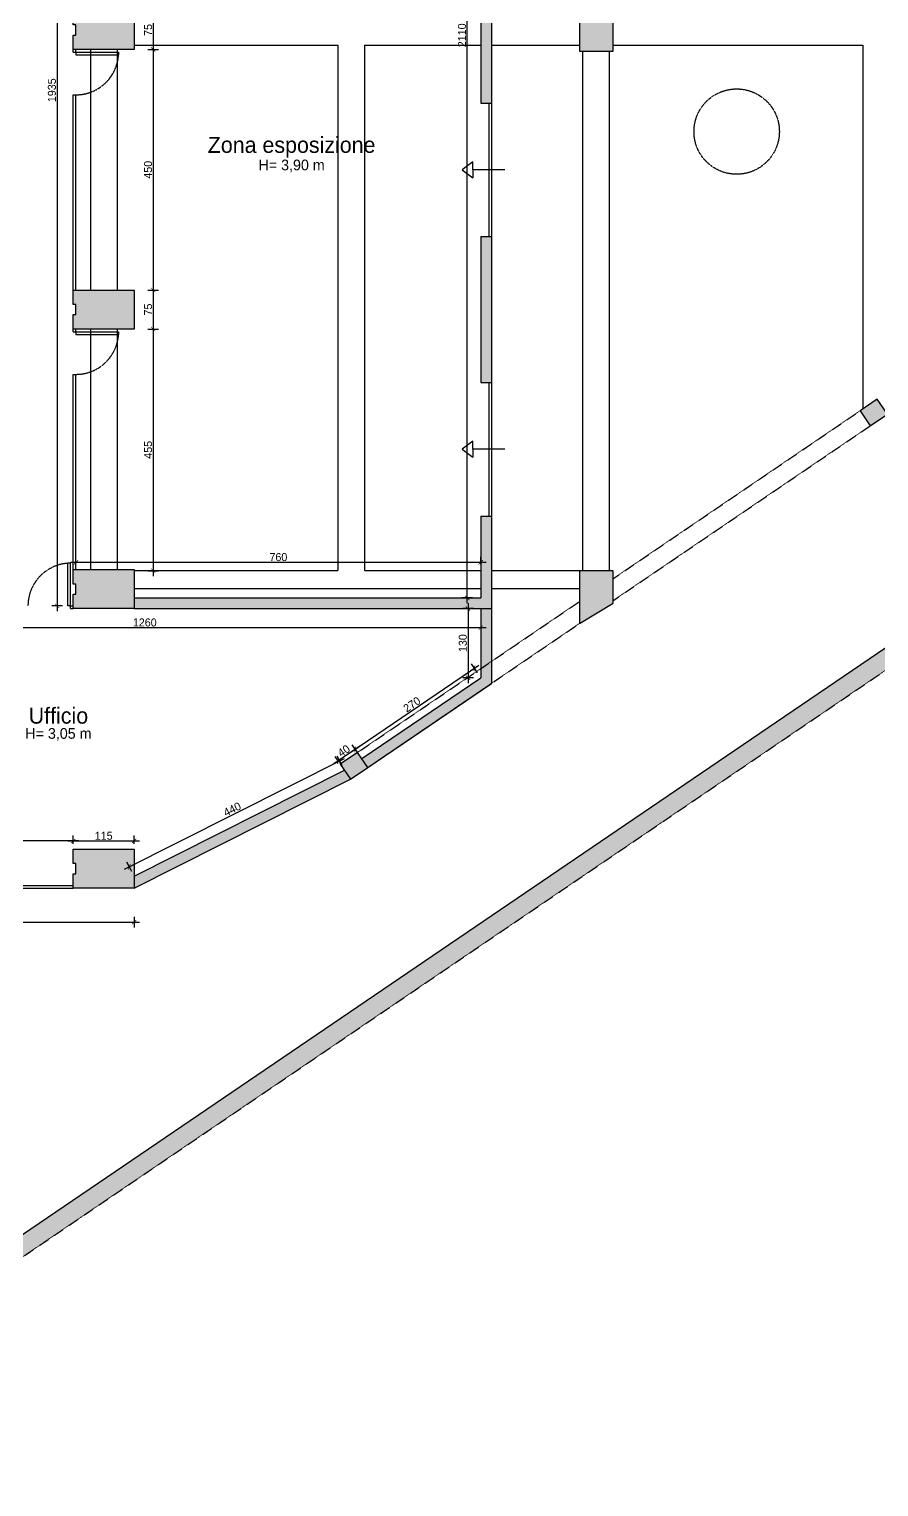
# Model space of a CAD drawing. Header units: millimetres. Extents: x 515 to 43442, y -1882 to 9936.
# Drawn here: x 2092 to 3685, y 76 to 2808 of the extents above; entities that cross this region are included whole.
import ezdxf

# ---------------------------------------------------------------- set-up
doc = ezdxf.new("R2010")
doc.units = ezdxf.units.MM
doc.linetypes.add('35', pattern=[1.5, 0.5, -0.25, 0.5, -0.25])
doc.layers.get('Defpoints').update_dxf_attribs({"color": 31})
doc.layers.add('CAMP sez', color=9, linetype='Continuous', lineweight=15, true_color=0xbdbdbd)
doc.layers.add('PAV_EST', color=253, linetype='Continuous', lineweight=0, true_color=0xa8a8a8)
for name, color, linetype in [('INF', 8, 'Continuous'), ('PROS', 9, 'Continuous'), ('Q_100_ESECUTIVO', 3, 'Continuous'), ('SEZ', 170, 'Continuous'), ('Testi', 7, 'Continuous'), ('VOLTE', 8, 'Continuous')]:
    doc.layers.add(name, color=color, linetype=linetype)
doc.styles.add('T_ESE_q100', font='bahnschrift.ttf', dxfattribs={"height": 15})
doc.dimstyles.new('Quote al 100 arrotondate', dxfattribs={"dimscale": 0, "dimtxt": 15, "dimasz": 8, "dimexe": 10, "dimexo": 10, "dimgap": 2, "dimtad": 1, "dimdec": 0, "dimrnd": 5, "dimzin": 0, "dimdsep": 46, "dimtxsty": 'T_ESE_q100', "dimblk": 'ARCHTICK', "dimcen": 0.09, "dimdle": 10, "dimadec": 0, "dimazin": 0, "dimtfac": 1, "dimtdec": 0, "dimtofl": 0, "dimtmove": 2, "dimatfit": 3, "dimldrblk": 'ARCHTICK', "dimfxl": 10, "dimfxlon": 1, "dimtolj": 1, "dimtzin": 0, "dimlwd": -1, "dimlwe": -1, "dimarcsym": 0})

# ---------------------------------------------------------------- blocks, each defined once
blk = doc.blocks.new('_ArchTick')
at = {"color": 0, "linetype": 'ByBlock', "const_width": 0.15}
blk.add_lwpolyline([(-0.5, -0.5), (0.5, 0.5)], dxfattribs=at)
blk = doc.blocks.new('*D23')
at = {"layer": 'Defpoints', "color": 0, "transparency": 16777216}
for p in [(1059.9, 1198.4), (2288.9, 1198.4), (2288.9, 1134.7)]:
    blk.add_point(p, dxfattribs=at)
at = {"layer": 'Q_100_ESECUTIVO', "color": 0, "transparency": 16777216}
for p, q in [((1049.9, 1134.7), (2298.9, 1134.7)), ((1059.9, 1144.7), (1059.9, 1124.7)), ((2288.9, 1144.7), (2288.9, 1124.7))]:
    blk.add_line(p, q, dxfattribs=at)
at = {"layer": 'Q_100_ESECUTIVO', "color": 0, "transparency": 16777216, "xscale": 8, "yscale": 8, "zscale": 8, "rotation": 180}
blk.add_blockref('_ArchTick', (1059.9, 1134.7), dxfattribs=at)
at = {"layer": 'Q_100_ESECUTIVO', "color": 0, "transparency": 16777216, "xscale": 8, "yscale": 8, "zscale": 8}
blk.add_blockref('_ArchTick', (2288.9, 1134.7), dxfattribs=at)
at = {"layer": 'Q_100_ESECUTIVO', "color": 0, "transparency": 16777216, "insert": (1674.4, 1144.4), "char_height": 15, "attachment_point": 5, "style": 'T_ESE_q100'}
blk.add_mtext('\\A1;1230', dxfattribs=at)
blk = doc.blocks.new('*D106')
at = {"layer": 'Defpoints', "color": 0, "transparency": 16777216}
for p in [(2174.9, 3660.4), (2144.5, 1727.4), (2174.9, 1727.4)]:
    blk.add_point(p, dxfattribs=at)
at = {"layer": 'Q_100_ESECUTIVO', "color": 0, "transparency": 16777216}
for p, q in [((2144.5, 3670.4), (2144.5, 1717.4)), ((2154.5, 3660.4), (2134.5, 3660.4)), ((2154.5, 1727.4), (2134.5, 1727.4))]:
    blk.add_line(p, q, dxfattribs=at)
at = {"layer": 'Q_100_ESECUTIVO', "color": 0, "transparency": 16777216, "xscale": 8, "yscale": 8, "zscale": 8}
for p, rotation in [((2144.5, 3660.4), 90), ((2144.5, 1727.4), 270)]:
    blk.add_blockref('_ArchTick', p, dxfattribs=dict(at, rotation=rotation))
at = {"layer": 'Q_100_ESECUTIVO', "color": 0, "transparency": 16777216, "insert": (2134.8, 2693.9), "char_height": 15, "attachment_point": 5, "rotation": 90, "style": 'T_ESE_q100'}
blk.add_mtext('\\A1;1935', dxfattribs=at)
blk = doc.blocks.new('*D107')
at = {"layer": 'Defpoints', "color": 0, "transparency": 16777216}
for p in [(1678.9, 1722.4), (2938.9, 1722.4), (1678.9, 1686.6)]:
    blk.add_point(p, dxfattribs=at)
at = {"layer": 'Q_100_ESECUTIVO', "color": 0, "transparency": 16777216}
for p, q in [((1678.9, 1696.6), (1678.9, 1676.6)), ((2938.9, 1696.6), (2938.9, 1676.6)), ((2948.9, 1686.6), (1668.9, 1686.6))]:
    blk.add_line(p, q, dxfattribs=at)
at = {"layer": 'Q_100_ESECUTIVO', "color": 0, "transparency": 16777216, "xscale": 8, "yscale": 8, "zscale": 8, "rotation": 180}
blk.add_blockref('_ArchTick', (1678.9, 1686.6), dxfattribs=at)
at = {"layer": 'Q_100_ESECUTIVO', "color": 0, "transparency": 16777216, "xscale": 8, "yscale": 8, "zscale": 8}
blk.add_blockref('_ArchTick', (2938.9, 1686.6), dxfattribs=at)
at = {"layer": 'Q_100_ESECUTIVO', "color": 0, "transparency": 16777216, "insert": (2308.9, 1696.3), "char_height": 15, "attachment_point": 5, "style": 'T_ESE_q100'}
blk.add_mtext('\\A1;1260', dxfattribs=at)
blk = doc.blocks.new('*D84')
at = {"layer": 'Defpoints', "color": 0, "transparency": 16777216}
for p in [(2938.9, 1722.4), (2914.9, 1592.8), (2938.9, 1592.8)]:
    blk.add_point(p, dxfattribs=at)
at = {"layer": 'Q_100_ESECUTIVO', "color": 0, "transparency": 16777216}
for p, q in [((2924.9, 1722.4), (2904.9, 1722.4)), ((2914.9, 1732.4), (2914.9, 1582.8)), ((2924.9, 1592.8), (2904.9, 1592.8))]:
    blk.add_line(p, q, dxfattribs=at)
at = {"layer": 'Q_100_ESECUTIVO', "color": 0, "transparency": 16777216, "xscale": 8, "yscale": 8, "zscale": 8}
for p, rotation in [((2914.9, 1722.4), 90), ((2914.9, 1592.8), 270)]:
    blk.add_blockref('_ArchTick', p, dxfattribs=dict(at, rotation=rotation))
at = {"layer": 'Q_100_ESECUTIVO', "color": 0, "transparency": 16777216, "insert": (2905.2, 1657.6), "char_height": 15, "attachment_point": 5, "rotation": 90, "style": 'T_ESE_q100'}
blk.add_mtext('\\A1;130', dxfattribs=at)
blk = doc.blocks.new('*D85')
at = {"layer": 'Defpoints', "color": 0, "transparency": 16777216}
for p in [(2926.9, 1610.4), (2938.9, 1592.8), (2715.6, 1441.1)]:
    blk.add_point(p, dxfattribs=at)
at = {"layer": 'Q_100_ESECUTIVO', "color": 0, "transparency": 16777216}
for p, q in [((2695.4, 1453.1), (2935.1, 1616.1)), ((2932.5, 1602.2), (2921.2, 1618.7)), ((2709.3, 1450.5), (2698, 1467))]:
    blk.add_line(p, q, dxfattribs=at)
at = {"layer": 'Q_100_ESECUTIVO', "color": 0, "transparency": 16777216, "xscale": 8, "yscale": 8, "zscale": 8}
for p, rotation in [((2926.9, 1610.4), 34.20169827599262), ((2703.6, 1458.7), 214.2016982759926)]:
    blk.add_blockref('_ArchTick', p, dxfattribs=dict(at, rotation=rotation))
at = {"layer": 'Q_100_ESECUTIVO', "color": 0, "transparency": 16777216, "insert": (2809.8, 1542.6), "char_height": 15, "attachment_point": 5, "rotation": 34.2017, "style": 'T_ESE_q100'}
blk.add_mtext('\\A1;270', dxfattribs=at)
blk = doc.blocks.new('*D86')
at = {"layer": 'Defpoints', "color": 0, "transparency": 16777216}
for p in [(2707.8, 1452.7), (2671.4, 1436.8), (2675.5, 1430.7)]:
    blk.add_point(p, dxfattribs=at)
at = {"layer": 'Q_100_ESECUTIVO', "color": 0, "transparency": 16777216}
for p, q in [((2711.9, 1464.3), (2663.1, 1431.2)), ((2703.6, 1458.7), (2698, 1467)), ((2671.4, 1436.8), (2665.8, 1445.1))]:
    blk.add_line(p, q, dxfattribs=at)
at = {"layer": 'Q_100_ESECUTIVO', "color": 0, "transparency": 16777216, "xscale": 8, "yscale": 8, "zscale": 8}
for p, rotation in [((2703.6, 1458.7), 34.20169827601341), ((2671.4, 1436.8), 214.2016982760134)]:
    blk.add_blockref('_ArchTick', p, dxfattribs=dict(at, rotation=rotation))
at = {"layer": 'Q_100_ESECUTIVO', "color": 0, "transparency": 16777216, "insert": (2682.1, 1455.8), "char_height": 15, "attachment_point": 5, "rotation": 34.2017, "style": 'T_ESE_q100'}
blk.add_mtext('\\A1;40', dxfattribs=at)
blk = doc.blocks.new('*D87')
at = {"layer": 'Defpoints', "color": 0, "transparency": 16777216}
for p in [(2674.4, 1436.9), (2683.3, 1419.3), (2288.9, 1220.7)]:
    blk.add_point(p, dxfattribs=at)
at = {"layer": 'Q_100_ESECUTIVO', "color": 0, "transparency": 16777216}
for p, q in [((2271.1, 1233.8), (2683.4, 1441.4)), ((2678.8, 1428.2), (2669.9, 1445.8)), ((2284.4, 1229.7), (2275.5, 1247.3))]:
    blk.add_line(p, q, dxfattribs=at)
at = {"layer": 'Q_100_ESECUTIVO', "color": 0, "transparency": 16777216, "xscale": 8, "yscale": 8, "zscale": 8}
for p, rotation in [((2674.4, 1436.9), 26.72175685928888), ((2280, 1238.3), 206.7217568592889)]:
    blk.add_blockref('_ArchTick', p, dxfattribs=dict(at, rotation=rotation))
at = {"layer": 'Q_100_ESECUTIVO', "color": 0, "transparency": 16777216, "insert": (2472.9, 1346.2), "char_height": 15, "attachment_point": 5, "rotation": 26.7218, "style": 'T_ESE_q100'}
blk.add_mtext('\\A1;440', dxfattribs=at)
blk = doc.blocks.new('*D88')
at = {"layer": 'Defpoints', "color": 0, "transparency": 16777216}
for p in [(2288.9, 1286.9), (2174.9, 1271.4), (2288.9, 1271.4)]:
    blk.add_point(p, dxfattribs=at)
at = {"layer": 'Q_100_ESECUTIVO', "color": 0, "transparency": 16777216}
for p, q in [((2164.9, 1286.9), (2298.9, 1286.9)), ((2174.9, 1281.4), (2174.9, 1296.9)), ((2288.9, 1281.4), (2288.9, 1296.9))]:
    blk.add_line(p, q, dxfattribs=at)
at = {"layer": 'Q_100_ESECUTIVO', "color": 0, "transparency": 16777216, "xscale": 8, "yscale": 8, "zscale": 8, "rotation": 180}
blk.add_blockref('_ArchTick', (2174.9, 1286.9), dxfattribs=at)
at = {"layer": 'Q_100_ESECUTIVO', "color": 0, "transparency": 16777216, "xscale": 8, "yscale": 8, "zscale": 8}
blk.add_blockref('_ArchTick', (2288.9, 1286.9), dxfattribs=at)
at = {"layer": 'Q_100_ESECUTIVO', "color": 0, "transparency": 16777216, "insert": (2231.9, 1296.5), "char_height": 15, "attachment_point": 5, "style": 'T_ESE_q100'}
blk.add_mtext('\\A1;115', dxfattribs=at)
blk = doc.blocks.new('*D25')
at = {"layer": 'Defpoints', "color": 0, "transparency": 16777216}
for p in [(1678.9, 1286.9), (1678.9, 1271.4), (2174.9, 1271.4)]:
    blk.add_point(p, dxfattribs=at)
at = {"layer": 'Q_100_ESECUTIVO', "color": 0, "transparency": 16777216}
for p, q in [((2184.9, 1286.9), (1668.9, 1286.9)), ((1678.9, 1281.4), (1678.9, 1296.9)), ((2174.9, 1281.4), (2174.9, 1296.9))]:
    blk.add_line(p, q, dxfattribs=at)
at = {"layer": 'Q_100_ESECUTIVO', "color": 0, "transparency": 16777216, "xscale": 8, "yscale": 8, "zscale": 8, "rotation": 180}
blk.add_blockref('_ArchTick', (1678.9, 1286.9), dxfattribs=at)
at = {"layer": 'Q_100_ESECUTIVO', "color": 0, "transparency": 16777216, "xscale": 8, "yscale": 8, "zscale": 8}
blk.add_blockref('_ArchTick', (2174.9, 1286.9), dxfattribs=at)
at = {"layer": 'Q_100_ESECUTIVO', "color": 0, "transparency": 16777216, "insert": (1926.9, 1296.6), "char_height": 15, "attachment_point": 5, "style": 'T_ESE_q100'}
blk.add_mtext('\\A1;495', dxfattribs=at)
blk = doc.blocks.new('*D68')
at = {"layer": 'Defpoints', "color": 0, "transparency": 16777216}
for p in [(2938.9, 1809.2), (2179.9, 1795.4), (2938.9, 1795.4)]:
    blk.add_point(p, dxfattribs=at)
at = {"layer": 'Q_100_ESECUTIVO', "color": 0, "transparency": 16777216}
for p, q in [((2169.9, 1809.2), (2948.9, 1809.2)), ((2179.9, 1805.4), (2179.9, 1819.2)), ((2938.9, 1805.4), (2938.9, 1819.2))]:
    blk.add_line(p, q, dxfattribs=at)
at = {"layer": 'Q_100_ESECUTIVO', "color": 0, "transparency": 16777216, "xscale": 8, "yscale": 8, "zscale": 8, "rotation": 180}
blk.add_blockref('_ArchTick', (2179.9, 1809.2), dxfattribs=at)
at = {"layer": 'Q_100_ESECUTIVO', "color": 0, "transparency": 16777216, "xscale": 8, "yscale": 8, "zscale": 8}
blk.add_blockref('_ArchTick', (2938.9, 1809.2), dxfattribs=at)
at = {"layer": 'Q_100_ESECUTIVO', "color": 0, "transparency": 16777216, "insert": (2559.4, 1818.8), "char_height": 15, "attachment_point": 5, "style": 'T_ESE_q100'}
blk.add_mtext('\\A1;760', dxfattribs=at)
blk = doc.blocks.new('*D69')
at = {"layer": 'Defpoints', "color": 0, "transparency": 16777216}
for p in [(2913.4, 3851.4), (2938.9, 3851.4), (2938.9, 1742.4)]:
    blk.add_point(p, dxfattribs=at)
at = {"layer": 'Q_100_ESECUTIVO', "color": 0, "transparency": 16777216}
for p, q in [((2913.4, 1732.4), (2913.4, 3861.4)), ((2923.4, 3851.4), (2903.4, 3851.4)), ((2923.4, 1742.4), (2903.4, 1742.4))]:
    blk.add_line(p, q, dxfattribs=at)
at = {"layer": 'Q_100_ESECUTIVO', "color": 0, "transparency": 16777216, "xscale": 8, "yscale": 8, "zscale": 8}
for p, rotation in [((2913.4, 3851.4), 90), ((2913.4, 1742.4), 270)]:
    blk.add_blockref('_ArchTick', p, dxfattribs=dict(at, rotation=rotation))
at = {"layer": 'Q_100_ESECUTIVO', "color": 0, "transparency": 16777216, "insert": (2903.7, 2796.9), "char_height": 15, "attachment_point": 5, "rotation": 90, "style": 'T_ESE_q100'}
blk.add_mtext('\\A1;2110', dxfattribs=at)
blk = doc.blocks.new('*D78')
at = {"layer": 'Defpoints', "color": 0, "transparency": 16777216}
for p in [(2288.9, 2843.4), (2288.9, 2770.4), (2324.7, 2770.4)]:
    blk.add_point(p, dxfattribs=at)
at = {"layer": 'Q_100_ESECUTIVO', "color": 0, "transparency": 16777216}
for p, q in [((2314.7, 2843.4), (2334.7, 2843.4)), ((2324.7, 2853.4), (2324.7, 2760.4)), ((2314.7, 2770.4), (2334.7, 2770.4))]:
    blk.add_line(p, q, dxfattribs=at)
at = {"layer": 'Q_100_ESECUTIVO', "color": 0, "transparency": 16777216, "xscale": 8, "yscale": 8, "zscale": 8}
for p, rotation in [((2324.7, 2843.4), 90), ((2324.7, 2770.4), 270)]:
    blk.add_blockref('_ArchTick', p, dxfattribs=dict(at, rotation=rotation))
at = {"layer": 'Q_100_ESECUTIVO', "color": 0, "transparency": 16777216, "insert": (2315.1, 2806.9), "char_height": 15, "attachment_point": 5, "rotation": 90, "style": 'T_ESE_q100'}
blk.add_mtext('\\A1;75', dxfattribs=at)
blk = doc.blocks.new('*D79')
at = {"layer": 'Defpoints', "color": 0, "transparency": 16777216}
for p in [(2288.9, 2770.4), (2288.9, 2319.4), (2324.7, 2319.4)]:
    blk.add_point(p, dxfattribs=at)
at = {"layer": 'Q_100_ESECUTIVO', "color": 0, "transparency": 16777216}
for p, q in [((2314.7, 2770.4), (2334.7, 2770.4)), ((2324.7, 2780.4), (2324.7, 2309.4)), ((2314.7, 2319.4), (2334.7, 2319.4))]:
    blk.add_line(p, q, dxfattribs=at)
at = {"layer": 'Q_100_ESECUTIVO', "color": 0, "transparency": 16777216, "xscale": 8, "yscale": 8, "zscale": 8}
for p, rotation in [((2324.7, 2770.4), 90), ((2324.7, 2319.4), 270)]:
    blk.add_blockref('_ArchTick', p, dxfattribs=dict(at, rotation=rotation))
at = {"layer": 'Q_100_ESECUTIVO', "color": 0, "transparency": 16777216, "insert": (2315, 2544.9), "char_height": 15, "attachment_point": 5, "rotation": 90, "style": 'T_ESE_q100'}
blk.add_mtext('\\A1;450', dxfattribs=at)
blk = doc.blocks.new('*D60')
at = {"layer": 'Defpoints', "color": 0, "transparency": 16777216}
for p in [(2288.9, 2319.4), (2288.9, 2246.4), (2324.7, 2246.4)]:
    blk.add_point(p, dxfattribs=at)
at = {"layer": 'Q_100_ESECUTIVO', "color": 0, "transparency": 16777216}
for p, q in [((2324.7, 2329.4), (2324.7, 2236.4)), ((2314.7, 2319.4), (2334.7, 2319.4)), ((2314.7, 2246.4), (2334.7, 2246.4))]:
    blk.add_line(p, q, dxfattribs=at)
at = {"layer": 'Q_100_ESECUTIVO', "color": 0, "transparency": 16777216, "xscale": 8, "yscale": 8, "zscale": 8}
for p, rotation in [((2324.7, 2319.4), 90), ((2324.7, 2246.4), 270)]:
    blk.add_blockref('_ArchTick', p, dxfattribs=dict(at, rotation=rotation))
at = {"layer": 'Q_100_ESECUTIVO', "color": 0, "transparency": 16777216, "insert": (2315.1, 2282.9), "char_height": 15, "attachment_point": 5, "rotation": 90, "style": 'T_ESE_q100'}
blk.add_mtext('\\A1;75', dxfattribs=at)
blk = doc.blocks.new('*D61')
at = {"layer": 'Defpoints', "color": 0, "transparency": 16777216}
for p in [(2288.9, 2246.4), (2288.9, 1793.4), (2324.7, 1793.4)]:
    blk.add_point(p, dxfattribs=at)
at = {"layer": 'Q_100_ESECUTIVO', "color": 0, "transparency": 16777216}
for p, q in [((2314.7, 2246.4), (2334.7, 2246.4)), ((2324.7, 2256.4), (2324.7, 1783.4)), ((2314.7, 1793.4), (2334.7, 1793.4))]:
    blk.add_line(p, q, dxfattribs=at)
at = {"layer": 'Q_100_ESECUTIVO', "color": 0, "transparency": 16777216, "xscale": 8, "yscale": 8, "zscale": 8}
for p, rotation in [((2324.7, 2246.4), 90), ((2324.7, 1793.4), 270)]:
    blk.add_blockref('_ArchTick', p, dxfattribs=dict(at, rotation=rotation))
at = {"layer": 'Q_100_ESECUTIVO', "color": 0, "transparency": 16777216, "insert": (2315.1, 2019.9), "char_height": 15, "attachment_point": 5, "rotation": 90, "style": 'T_ESE_q100'}
blk.add_mtext('\\A1;455', dxfattribs=at)

msp = doc.modelspace()

# ---------------------------------------------------------------- hatches: boundary and pattern name
at = {"layer": 'CAMP sez'}
h = msp.add_hatch(color=256, dxfattribs=at)
h.dxf.hatch_style = 1
h.paths.add_polyline_path([(2958.9, 1722.4), (2938.9, 1722.4), (2938.9, 1592.8), (2715.6, 1441.1), (2726.9, 1424.5), (2958.9, 1582.2)], flags=17)
h.paths.add_polyline_path([(2694.6, 1402.6), (2683.3, 1419.3), (2288.9, 1220.7), (2288.9, 1198.4)], flags=17)
h.paths.add_polyline_path([(2288.9, 1271.4), (2174.9, 1271.4), (2174.9, 1244.4), (2179.9, 1244.4), (2179.9, 1225.4), (2174.9, 1225.4), (2174.9, 1198.4), (2288.9, 1198.4)], flags=17)
h.paths.add_polyline_path([(2288.9, 2843.4), (2174.9, 2843.4), (2174.9, 2816.4), (2179.9, 2816.4), (2179.9, 2797.4), (2174.9, 2797.4), (2174.9, 2770.4), (2288.9, 2770.4)], flags=17)
h.paths.add_polyline_path([(2288.9, 2319.4), (2174.9, 2319.4), (2174.9, 2292.4), (2179.9, 2292.4), (2179.9, 2273.4), (2174.9, 2273.4), (2174.9, 2246.4), (2288.9, 2246.4)], flags=17)
h.paths.add_polyline_path([(2288.9, 1795.4), (2174.9, 1795.4), (2174.9, 1768.4), (2179.9, 1768.4), (2179.9, 1749.4), (2174.9, 1749.4), (2174.9, 1722.4), (2288.9, 1722.4)], flags=17)
h.paths.add_polyline_path([(2958.9, 1895.9), (2938.9, 1895.9), (2938.9, 1742.4), (2288.9, 1742.4), (2288.9, 1722.4), (2958.9, 1722.4)], flags=17)
h.paths.add_polyline_path([(2958.9, 2419.9), (2938.9, 2419.9), (2938.9, 2145.9), (2958.9, 2145.9)], flags=17)
h.paths.add_polyline_path([(2958.9, 3851.4), (2938.9, 3851.4), (2938.9, 3607.9), (2958.9, 3607.9)], flags=17)
h.paths.add_polyline_path([(2958.9, 3357.9), (2938.9, 3357.9), (2938.9, 3193.9), (2958.9, 3193.9)], flags=17)
h.paths.add_polyline_path([(2958.9, 2943.9), (2938.9, 2943.9), (2938.9, 2669.9), (2958.9, 2669.9)], flags=17)
h.paths.add_polyline_path([(1678.9, 3674.4), (1059.9, 3674.4), (1059.9, 3663.4), (1510.9, 3663.4), (1510.9, 3463.4), (1420.9, 3463.4), (1420.9, 3460.4), (1505.9, 3460.4), (1505.9, 3454.4), (1420.9, 3454.4), (1420.9, 3451.4), (1510.9, 3451.4), (1510.9, 3309.4), (1420.9, 3309.4), (1420.9, 3304.9), (1510.9, 3304.9), (1510.9, 3298.9), (1420.9, 3298.9), (1420.9, 3294.4), (1520.9, 3294.4), (1520.9, 3357.4), (1613.9, 3357.4), (1613.9, 3367.4), (1520.9, 3367.4), (1520.9, 3515.4), (1523.9, 3515.4), (1523.9, 3526.4), (1520.9, 3526.4), (1520.9, 3663.4), (1667.9, 3663.4), (1667.9, 3526.4), (1598.9, 3526.4), (1598.9, 3515.4), (1667.9, 3515.4), (1667.9, 3506.4), (1673.9, 3506.4), (1673.9, 3511.4), (1678.9, 3511.4)], flags=17)
h.paths.add_polyline_path([(1330.9, 3463.4), (1305.9, 3463.4), (1305.9, 3663.4), (1290.9, 3663.4), (1290.9, 3294.4), (1330.9, 3294.4), (1330.9, 3309.4), (1305.9, 3309.4), (1305.9, 3451.4), (1330.9, 3451.4)], flags=16)
h.paths.add_polyline_path([(1310.4, 4657.4), (1290.4, 4657.4), (1290.4, 4259.4), (1310.4, 4259.4)], flags=17)
h.paths.add_polyline_path([(1330.4, 4259.4), (1270.4, 4259.4), (1270.4, 4239.4), (1330.4, 4239.4)], flags=17)
h.paths.add_polyline_path([(1180.4, 4259.4), (1067.9, 4259.4), (1067.9, 4239.4), (1180.4, 4239.4)], flags=17)
h.paths.add_polyline_path([(1447.9, 4259.4), (1420.4, 4259.4), (1420.4, 4239.4), (1447.9, 4239.4)], flags=17)
h.paths.add_polyline_path([(849.9, 682.4), (514.9, 682.4), (514.9, 647.4), (814.9, 647.4), (814.9, 489.5), (849.9, 489.5), (849.9, 557.4), (852.9, 557.4), (852.9, 567.4), (849.9, 567.4)])
h.paths.add_polyline_path([(2288.9, 3367.4), (2174.9, 3367.4), (2174.9, 3340.4), (2179.9, 3340.4), (2179.9, 3321.4), (2174.9, 3321.4), (2174.9, 3294.4), (2288.9, 3294.4)], flags=17)
h.paths.add_polyline_path([(1707.9, 3669.4), (1702.9, 3669.4), (1702.9, 3674.4), (1678.9, 3674.4), (1678.9, 3660.4), (1707.9, 3660.4)], flags=17)
h.paths.add_polyline_path([(5530.2, 3374.5), (5498.8, 3353.2), (5516.8, 3326.7), (5548.2, 3348.1)], flags=17)
h.paths.add_polyline_path([(5295.1, 3176.1), (5277.1, 3202.5), (5216.7, 3161.5), (5234.7, 3135)], flags=17)
h.paths.add_polyline_path([(4753.9, 2839.4), (4690.9, 2839.4), (4690.9, 2759.4), (4756.2, 2803.8)], flags=17)
h.paths.add_polyline_path([(4230.9, 2839.4), (4167.9, 2839.4), (4167.9, 2767.4), (4230.9, 2767.4)], flags=17)
h.paths.add_polyline_path([(4204.5, 2469.9), (4172.2, 2448), (4191.3, 2419.8), (4223.6, 2441.8)], flags=17)
h.paths.add_polyline_path([(3701.3, 2086.8), (3682.2, 2114.9), (3649.9, 2093), (3669, 2064.9)], flags=17)
h.paths.add_polyline_path([(3186.9, 1793.4), (3123.9, 1793.4), (3123.9, 1694.4), (3186.9, 1732.4)], flags=17)
h.paths.add_polyline_path([(2726.9, 1424.5), (2707.8, 1452.7), (2675.5, 1430.7), (2694.6, 1402.6)], flags=17)
h.paths.add_polyline_path([(1701.9, 1209.4), (1678.9, 1209.4), (1678.9, 1198.4), (1701.9, 1198.4)], flags=17)
h.paths.add_polyline_path([(1678.9, 1271.4), (1613.9, 1271.4), (1613.9, 1244.4), (1618.9, 1244.4), (1618.9, 1225.4), (1613.9, 1225.4), (1613.9, 1198.4), (1678.9, 1198.4), (1678.9, 1209.4)], flags=17)
h.paths.add_polyline_path([(1613.9, 1211.4), (1116.9, 1211.4), (1116.9, 1198.4), (1613.9, 1198.4)], flags=17)
h.paths.add_polyline_path([(1116.9, 1225.4), (1111.9, 1225.4), (1111.9, 1244.4), (1116.9, 1244.4), (1116.9, 1271.4), (1059.9, 1271.4), (1059.9, 1198.4), (1116.9, 1198.4)], flags=17)
h.paths.add_polyline_path([(1111.9, 1768.4), (1116.9, 1768.4), (1116.9, 1795.4), (1059.9, 1795.4), (1059.9, 1722.4), (1116.9, 1722.4), (1116.9, 1749.4), (1111.9, 1749.4)], flags=17)
h.paths.add_polyline_path([(1678.9, 1795.4), (1613.9, 1795.4), (1613.9, 1768.4), (1618.9, 1768.4), (1618.9, 1749.4), (1613.9, 1749.4), (1613.9, 1722.4), (1678.9, 1722.4)], flags=17)
edge = h.paths.add_edge_path(flags=17)
edge.add_arc((1678.9, 2282.9), 218, 270, 282.4589, ccw=False)
edge.add_line((1678.9, 2064.9), (1678.9, 2047.9))
edge.add_arc((1678.9, 2282.9), 235, 270, 282.4589)
edge.add_line((1729.6, 2053.4), (1725.9, 2070))
edge = h.paths.add_edge_path(flags=17)
edge.add_line((1678.9, 2321.4), (1594.7, 2321.4))
edge.add_arc((1678.9, 2282.9), 92.5, 155.4041, 204.5959)
edge.add_line((1594.7, 2244.4), (1678.9, 2244.4))
edge.add_line((1678.9, 2244.4), (1678.9, 2321.4))
h.paths.add_polyline_path([(1111.9, 2292.4), (1116.9, 2292.4), (1116.9, 2319.4), (1059.9, 2319.4), (1059.9, 2246.4), (1116.9, 2246.4), (1116.9, 2273.4), (1111.9, 2273.4)], flags=17)
edge = h.paths.add_edge_path(flags=17)
edge.add_arc((1678.9, 2282.9), 235, 77.5411, 90)
edge.add_line((1678.9, 2517.9), (1678.9, 2500.9))
edge.add_arc((1678.9, 2282.9), 218, 77.5411, 90, ccw=False)
edge.add_line((1725.9, 2495.7), (1729.6, 2512.3))
h.paths.add_polyline_path([(1678.9, 2843.4), (1613.9, 2843.4), (1613.9, 2816.4), (1618.9, 2816.4), (1618.9, 2797.4), (1613.9, 2797.4), (1613.9, 2770.4), (1678.9, 2770.4)], flags=17)
h.paths.add_polyline_path([(1116.9, 2843.4), (1059.9, 2843.4), (1059.9, 2770.4), (1116.9, 2770.4), (1116.9, 2797.4), (1111.9, 2797.4), (1111.9, 2816.4), (1116.9, 2816.4)], flags=17)
h.paths.add_polyline_path([(1116.9, 3367.4), (1059.9, 3367.4), (1059.9, 3294.4), (1116.9, 3294.4), (1116.9, 3321.4), (1111.9, 3321.4), (1111.9, 3340.4), (1116.9, 3340.4)], flags=16)
h.paths.add_polyline_path([(1678.9, 3367.4), (1613.9, 3367.4), (1613.9, 3357.4), (1613.9, 3294.4), (1678.9, 3294.4)], flags=16)
h.paths.add_polyline_path([(1592.9, 4307.4), (1573.9, 4307.4), (1573.9, 4328.4), (1562.9, 4328.4), (1562.9, 4307.4), (1447.9, 4307.4), (1447.9, 3908.4), (1566.9, 3908.4), (1566.9, 3815.4), (1619.9, 3815.4), (1619.9, 3826.4), (1593.9, 3826.4), (1593.9, 3924.4), (1462.9, 3924.4), (1462.9, 4290.4), (1565.9, 4290.4), (1565.9, 4236.4), (1921.9, 4236.4), (1921.9, 4247.4), (1592.9, 4247.4)], flags=17)
h.paths.add_polyline_path([(3186.9, 2839.4), (3123.9, 2839.4), (3123.9, 2767.4), (3186.9, 2767.4)], flags=17)
h.paths.add_polyline_path([(1072.9, 1198.4), (1072.9, 1173.4), (1086.9, 1173.4), (1086.9, 1198.4)], flags=17)
h.paths.add_polyline_path([(1678.9, 3367.4), (1678.9, 3426.4), (1673.9, 3426.4), (1673.9, 3431.4), (1667.9, 3431.4), (1667.9, 3367.4)], flags=16)
h.paths.add_polyline_path([(1592.9, 4657.4), (2089.9, 4657.4), (2089.9, 4247.4), (2011.9, 4247.4), (2011.9, 4236.4), (2089.9, 4236.4), (2089.9, 3869.4), (2067.9, 3869.4), (2067.9, 3826.4), (1701.9, 3826.4), (1701.9, 3815.4), (2067.9, 3815.4), (2067.9, 3787.4), (2078.9, 3787.4), (2078.9, 3815.4), (2391.9, 3815.4), (2391.9, 3674.4), (2078.9, 3674.4), (2078.9, 3701.4), (2067.9, 3701.4), (2067.9, 3674.4), (1832.9, 3674.4), (1832.9, 3669.4), (1827.9, 3669.4), (1827.9, 3660.4), (2411.9, 3660.4), (2411.9, 3757.4), (2720.9, 3757.4), (2720.9, 3851.4), (3144.9, 3851.4), (3144.9, 3832.4), (3171.9, 3832.4), (3171.9, 3851.4), (4188.9, 3851.4), (4188.9, 3832.4), (4215.9, 3832.4), (4215.9, 3851.4), (5233.9, 3851.4), (5233.9, 3832.4), (5284.9, 3832.4), (5284.9, 3918.4), (5276.9, 3918.4), (5276.9, 4228.4), (5284.9, 4228.4), (5284.9, 4279.4), (5512.9, 4279.4), (5512.9, 4222.4), (5715.8, 3864.4), (5540.9, 3864.4), (5540.9, 3918.4), (5512.9, 3918.4), (5512.9, 3848.4), (5565.8, 3755.4), (5575.4, 3760.8), (5525.5, 3848.4), (5724.9, 3848.4), (5870.1, 3592.3), (5726.9, 3494.9), (5619, 3684.4), (5609.4, 3678.9), (5730.7, 3466.1), (6154.1, 3753.9), (6192, 3697.4), (6217, 3714.1), (6124.8, 3851.5), (6520.9, 4124.3), (6457.1, 3501.6), (6390.2, 3456), (6379.6, 3471.8), (1678.9, 277), (1678.9, 623.4), (1086.9, 623.4), (1086.9, 711.4), (1054.9, 711.4), (1054.9, 599.4), (1059.9, 599.4), (1059.9, 567.4), (1054.9, 567.4), (942.9, 567.4), (942.9, 557.4), (945.9, 557.4), (945.9, 489.5), (955.9, 489.5), (955.9, 563.4), (1054.9, 563.4), (1054.9, 517.4), (1117.9, 517.4), (1117.9, 597.4), (1615.9, 597.4), (1615.9, 549.4), (1653.9, 549.4), (1653.9, 299.4), (1516.6, 299.4), (1516.6, 260.4), (1653.9, 260.4), (1653.9, 212.4), (1516.6, 118.6), (1516.6, 76.2), (1685.9, 191.9), (1685.9, 239.4), (6374.3, 3425.9), (6384.8, 3410.1), (6490.2, 3481.7), (6556.8, 4185.5), (6083.4, 3859.3), (6138.8, 3776.8), (5894.2, 3610.6), (5542.9, 4230.3), (5542.9, 4309.4), (5246.9, 4309.4), (5246.9, 3881.4), (2680.9, 3881.4), (2680.9, 3777.4), (2411.9, 3777.4), (2411.9, 3835.4), (2109.9, 3835.4), (2109.9, 4677.4), (1021.9, 4677.4), (1021.9, 3840.4), (814.9, 3840.4), (814.9, 3294.4), (849.9, 3294.4), (849.9, 3815.4), (1072.9, 3815.4), (1072.9, 3908.4), (1092.9, 3908.4), (1092.9, 3913.4), (1041.9, 3913.4), (1041.9, 4239.4), (1067.9, 4239.4), (1067.9, 4276.4), (1091.9, 4276.4), (1091.9, 4289.4), (1067.9, 4289.4), (1067.9, 4307.4), (1041.9, 4307.4), (1041.9, 4616.4), (1067.9, 4616.4), (1067.9, 4657.4), (1562.9, 4657.4), (1562.9, 4328.4), (1573.9, 4328.4), (1573.9, 4616.4), (1592.9, 4616.4)])

# ---------------------------------------------------------------- linework, layer by layer
at = {"layer": 'INF'}
for p, q in [((2953.9, 2669.9), (2953.9, 2419.9)), ((2958.9, 2669.9), (2958.9, 2419.9)), ((2923.9, 2559.9), (2903.9, 2544.9)), ((2903.9, 2544.9), (2923.9, 2529.9)), ((2923.9, 2544.9), (2923.9, 2559.9)), ((2983.9, 2544.9), (2923.9, 2544.9)), ((2923.9, 2544.9), (2923.9, 2529.9)), ((2953.9, 2145.9), (2953.9, 1895.9)), ((2958.9, 2145.9), (2958.9, 1895.9)), ((2923.9, 2035.9), (2903.9, 2020.9)), ((2923.9, 2020.9), (2923.9, 2035.9)), ((2903.9, 2020.9), (2923.9, 2005.9)), ((2983.9, 2020.9), (2923.9, 2020.9)), ((2923.9, 2020.9), (2923.9, 2005.9)), ((1678.9, 1203.4), (2174.9, 1203.4)), ((1678.9, 1198.4), (2174.9, 1198.4))]:
    msp.add_line(p, q, dxfattribs=at)
at = {"layer": 'PAV_EST'}
for p, q in [((2958.9, 2419.9), (2958.9, 2669.9)), ((2958.9, 2145.9), (2958.9, 1895.9))]:
    msp.add_line(p, q, dxfattribs=at)
at = {"layer": 'PROS'}
for p, q in [((2174.9, 2765.4), (2174.9, 2770.4)), ((2174.9, 2765.4), (2179.9, 2765.4)), ((2179.9, 2765.4), (2179.9, 2770.4)), ((2179.9, 2765.4), (2259.9, 2765.4)), ((2179.9, 2765.4), (2179.9, 2760.4)), ((2179.9, 2760.4), (2259.9, 2760.4)), ((2259.9, 2765.4), (2259.9, 2760.4)), ((2174.9, 2319.4), (2174.9, 2685.4)), ((2174.9, 2685.4), (2179.9, 2685.4)), ((2179.9, 2319.4), (2179.9, 2685.4)), ((2174.9, 2241.4), (2174.9, 2246.4)), ((2174.9, 2241.4), (2179.9, 2241.4)), ((2179.9, 2241.4), (2179.9, 2246.4)), ((2179.9, 2241.4), (2259.9, 2241.4)), ((2179.9, 2241.4), (2179.9, 2236.4)), ((2259.9, 2241.4), (2259.9, 2236.4)), ((2179.9, 2236.4), (2259.9, 2236.4)), ((2174.9, 1795.4), (2174.9, 2161.4)), ((2174.9, 2161.4), (2179.9, 2161.4)), ((2179.9, 1795.4), (2179.9, 2161.4)), ((2164.9, 1727.4), (2164.9, 1807.4)), ((2169.9, 1807.4), (2164.9, 1807.4)), ((2169.9, 1727.4), (2169.9, 1807.4)), ((2169.9, 1727.4), (2164.9, 1727.4)), ((2169.9, 1727.4), (2174.9, 1727.4)), ((2169.9, 1722.4), (2169.9, 1727.4)), ((2169.9, 1722.4), (2174.9, 1722.4))]:
    msp.add_line(p, q, dxfattribs=at)
at = {"layer": 'SEZ'}
for p, q in [((1678.9, 277), (6379.6, 3471.8)), ((2938.9, 2943.9), (2938.9, 2669.9)), ((2958.9, 2943.9), (2958.9, 2669.9)), ((2938.9, 2669.9), (2958.9, 2669.9)), ((2938.9, 2419.9), (2938.9, 2145.9)), ((2938.9, 2419.9), (2958.9, 2419.9)), ((2958.9, 2419.9), (2958.9, 2145.9)), ((2938.9, 2145.9), (2958.9, 2145.9)), ((2938.9, 1895.9), (2938.9, 1742.4)), ((2938.9, 1895.9), (2958.9, 1895.9)), ((2958.9, 1895.9), (2958.9, 1722.4)), ((2288.9, 1742.4), (2938.9, 1742.4)), ((2288.9, 1722.4), (2958.9, 1722.4)), ((2938.9, 1722.4), (2938.9, 1592.8)), ((2958.9, 1722.4), (2958.9, 1582.2)), ((2715.6, 1441.1), (2938.9, 1592.8)), ((2726.9, 1424.5), (2958.9, 1582.2)), ((2288.9, 1220.7), (2683.3, 1419.3)), ((2288.9, 1198.4), (2694.6, 1402.6))]:
    msp.add_line(p, q, dxfattribs=at)
at = {"layer": 'SEZ', "linetype": '35', "ltscale": 0.3}
msp.add_line((1685.9, 239.4), (6374.3, 3425.9), dxfattribs=at)
at = {"layer": 'SEZ'}
for points in [[(2174.9, 2770.4), (2174.9, 2797.4), (2179.9, 2797.4), (2179.9, 2816.4), (2174.9, 2816.4), (2174.9, 2843.4), (2288.9, 2843.4), (2288.9, 2770.4)], [(3123.9, 2767.4), (3186.9, 2767.4), (3186.9, 2839.4), (3123.9, 2839.4)], [(2174.9, 2246.4), (2174.9, 2273.4), (2179.9, 2273.4), (2179.9, 2292.4), (2174.9, 2292.4), (2174.9, 2319.4), (2288.9, 2319.4), (2288.9, 2246.4)], [(3701.3, 2086.8), (3682.2, 2114.9), (3649.9, 2093), (3669, 2064.9)], [(2174.9, 1722.4), (2174.9, 1749.4), (2179.9, 1749.4), (2179.9, 1768.4), (2174.9, 1768.4), (2174.9, 1795.4), (2288.9, 1795.4), (2288.9, 1722.4)], [(3123.9, 1694.4), (3186.9, 1732.4), (3186.9, 1793.4), (3123.9, 1793.4)], [(2726.9, 1424.5), (2707.8, 1452.7), (2675.5, 1430.7), (2694.6, 1402.6)], [(2174.9, 1198.4), (2174.9, 1225.4), (2179.9, 1225.4), (2179.9, 1244.4), (2174.9, 1244.4), (2174.9, 1271.4), (2288.9, 1271.4), (2288.9, 1198.4)]]:
    msp.add_lwpolyline(points, close=True, dxfattribs=at)
at = {"layer": 'VOLTE', "linetype": '35', "ltscale": 0.3}
for p, q in [((2206.9, 2770.4), (2206.9, 2319.4)), ((2256.9, 2770.4), (2256.9, 2319.4)), ((2288.9, 2778.4), (2670.9, 2778.4)), ((2670.9, 2778.4), (2670.9, 1793.4)), ((2720.9, 2778.4), (2938.9, 2778.4)), ((2720.9, 2778.4), (2720.9, 1793.4)), ((2958.9, 2778.4), (3123.9, 2778.4)), ((3130.4, 1793.4), (3130.4, 2767.4)), ((3180.4, 1793.4), (3180.4, 2767.4)), ((3186.9, 2778.4), (3655.4, 2778.4)), ((3655.4, 2778.4), (3655.4, 2096.7)), ((2206.9, 2246.4), (2206.9, 1795.4)), ((2256.9, 2246.4), (2256.9, 1795.4)), ((3186.9, 1778.3), (3649.9, 2093)), ((3186.9, 1737.2), (3669, 2064.9)), ((2670.9, 1793.4), (2288.9, 1793.4)), ((2938.9, 1793.4), (2720.9, 1793.4)), ((3123.9, 1793.4), (2958.9, 1793.4)), ((2938.9, 1759.4), (2288.9, 1759.4)), ((3123.9, 1759.4), (2958.9, 1759.4)), ((2702.9, 1449.4), (3123.9, 1735.5)), ((2726.9, 1424.5), (3123.9, 1694.4))]:
    msp.add_line(p, q, dxfattribs=at)
msp.add_circle((3418.6, 2616.4), 80, dxfattribs=at)
for centre, start, end in [((2179.9, 2765.4), 270, 0), ((2179.9, 2241.4), 270, 0), ((2169.9, 1727.4), 93.5833, 180)]:
    msp.add_arc(centre, 80, start, end, dxfattribs=at)

# ---------------------------------------------------------------- texts
at = {"layer": 'Testi', "attachment_point": 5, "style": 'T_ESE_q100'}
for s, insert, char_height in [('Zona esposizione', (2584.2, 2587), 30), ('H= 3,90 m', (2584.2, 2552), 20), ('Ufficio', (2147, 1521.5), 30), ('H= 3,05 m', (2147, 1486.5), 20)]:
    msp.add_mtext(s, dxfattribs=dict(at, insert=insert, char_height=char_height))

# ---------------------------------------------------------------- dimensions: what is measured, and where the dimension line sits
at = {"layer": 'Q_100_ESECUTIVO', "transparency": 33554687}
for base, p1, p2, picture, middle in [((2913.4, 3851.4), (2938.9, 1742.4), (2938.9, 3851.4), '*D69', (2903.7, 2796.9)), ((2144.5, 1727.4), (2174.9, 3660.4), (2174.9, 1727.4), '*D106', (2134.8, 2693.9)), ((2324.7, 2770.4), (2288.9, 2843.4), (2288.9, 2770.4), '*D78', (2315.1, 2806.9)), ((2324.7, 2319.4), (2288.9, 2770.4), (2288.9, 2319.4), '*D79', (2315, 2544.9)), ((2324.7, 2246.4), (2288.9, 2319.4), (2288.9, 2246.4), '*D60', (2315.1, 2282.9)), ((2324.7, 1793.4), (2288.9, 2246.4), (2288.9, 1793.4), '*D61', (2315.1, 2019.9)), ((2914.9, 1592.8), (2938.9, 1722.4), (2938.9, 1592.8), '*D84', (2905.2, 1657.6))]:
    dim = msp.add_linear_dim(base=base, p1=p1, p2=p2, angle=90, dimstyle='Quote al 100 arrotondate', override={"dimscale": 1}, dxfattribs=at)
    dim.commit()
    dim.dimension.update_dxf_attribs({"geometry": picture, "text_midpoint": middle})
for base, p1, p2, picture, middle in [((2938.9, 1809.2), (2179.9, 1795.4), (2938.9, 1795.4), '*D68', (2559.4, 1818.8)), ((1678.9, 1686.6), (2938.9, 1722.4), (1678.9, 1722.4), '*D107', (2308.9, 1696.3)), ((1678.9, 1286.9), (2174.9, 1271.4), (1678.9, 1271.4), '*D25', (1926.9, 1296.6)), ((2288.9, 1286.9), (2174.9, 1271.4), (2288.9, 1271.4), '*D88', (2231.9, 1296.5)), ((2288.9, 1134.7), (1059.9, 1198.4), (2288.9, 1198.4), '*D23', (1674.4, 1144.4))]:
    dim = msp.add_linear_dim(base=base, p1=p1, p2=p2, dimstyle='Quote al 100 arrotondate', override={"dimscale": 1}, dxfattribs=at)
    dim.commit()
    dim.dimension.update_dxf_attribs({"geometry": picture, "text_midpoint": middle})
for p1, p2, distance, picture, middle in [((2715.6, 1441.1), (2938.9, 1592.8), 21.3, '*D85', (2809.8, 1542.6)), ((2707.8, 1452.7), (2675.5, 1430.7), -7.3, '*D86', (2682.1, 1455.8)), ((2288.9, 1220.7), (2683.3, 1419.3), 19.7, '*D87', (2472.9, 1346.2))]:
    dim = msp.add_aligned_dim(p1=p1, p2=p2, distance=distance, dimstyle='Quote al 100 arrotondate', override={"dimscale": 1}, dxfattribs=at)
    dim.commit()
    dim.dimension.update_dxf_attribs({"geometry": picture, "text_midpoint": middle})

doc.saveas('drawing.dxf')
